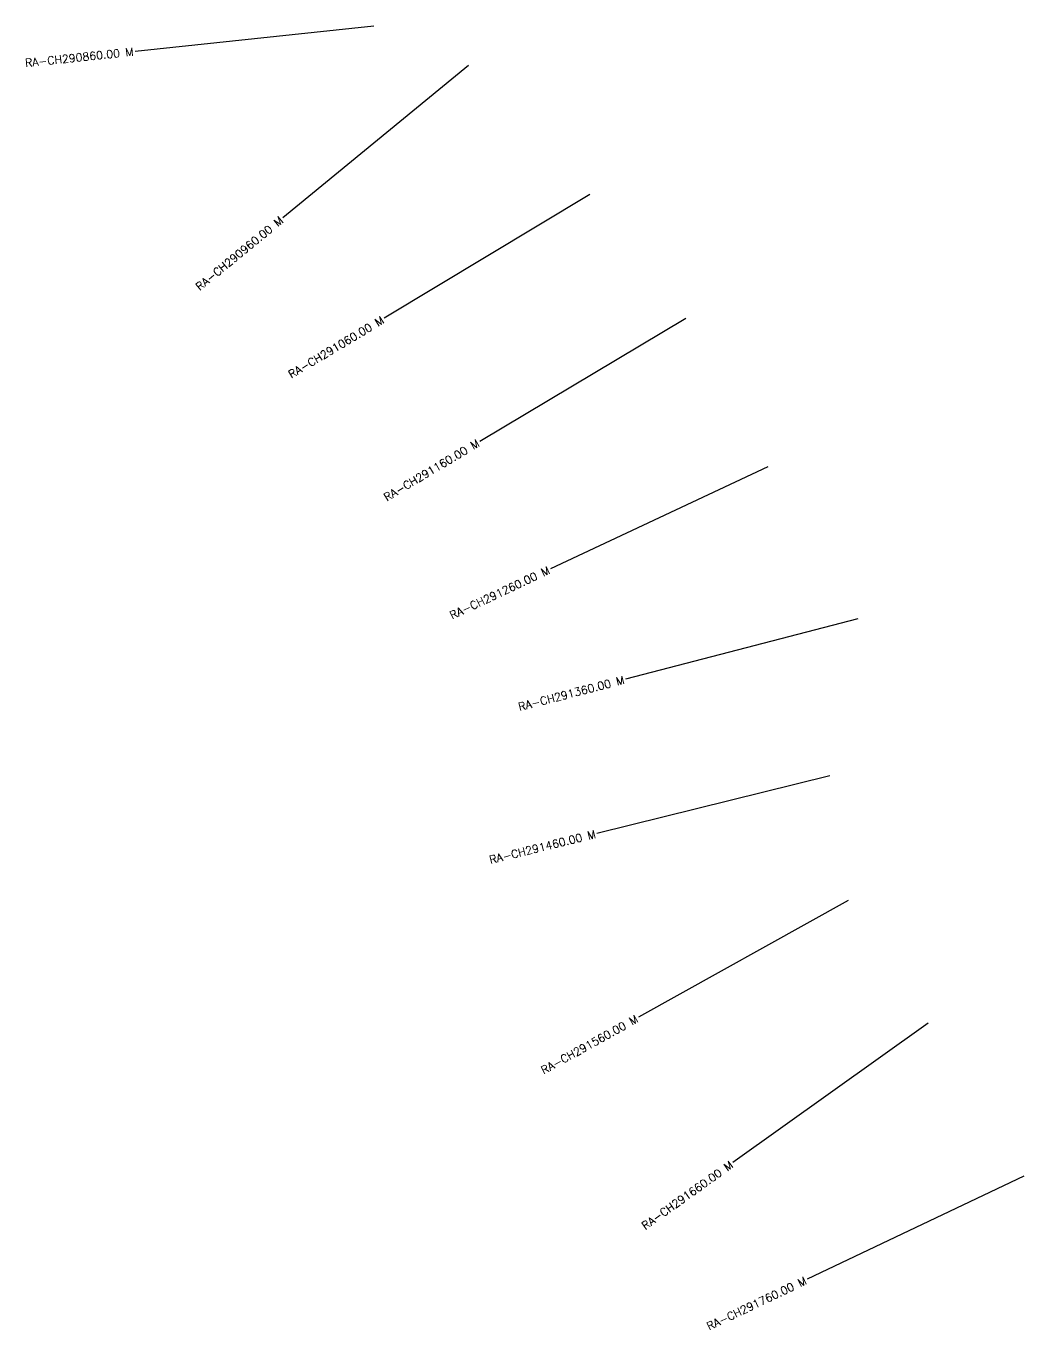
# Model space of a CAD drawing. Header units: metres. Extents: x 281616 to 284799, y 2020686 to 2023084.
# Drawn here: x 281616 to 282240, y 2020686 to 2021501 of the extents above; entities that cross this region are included whole.
import ezdxf
from ezdxf.enums import TextEntityAlignment as Align

# ---------------------------------------------------------------- set-up
doc = ezdxf.new("R2010")
doc.units = ezdxf.units.M
doc.header["$MEASUREMENT"] = 0
doc.layers.add('CS', color=134, linetype='Continuous')
doc.layers.add('CSMark', color=6, linetype='Continuous')
doc.styles.get("Standard").update_dxf_attribs({"font": 'simplex.shx'})

msp = doc.modelspace()

# ---------------------------------------------------------------- linework, layer by layer
at = {"layer": 'CS'}
for p, q in [((281833.77, 2021500.85), (281684.61, 2021485.04)), ((281892.88, 2021476.11), (281776.89, 2021381)), ((281968.8, 2021395.61), (281840.28, 2021318.27)), ((282028.78, 2021318.2), (281900, 2021241.29)), ((282079.96, 2021225.48), (281944.23, 2021161.63)), ((282136.31, 2021130.48), (281991.16, 2021092.67)), ((282118.85, 2021032.34), (281973.25, 2020996.26)), ((282130.33, 2020954.29), (281999.23, 2020881.4)), ((282180.29, 2020877.79), (282058.26, 2020790.57)), ((282240.12, 2020782.12), (282104.69, 2020717.61))]:
    msp.add_line(p, q, dxfattribs=at)

# ---------------------------------------------------------------- texts
at = {"layer": 'CSMark'}
for s, rotation, p in [('RA-CH290860.00 M', 6.05059, (281683.61, 2021484.93)), ('RA-CH290960.00 M', 39.35252, (281776.12, 2021380.36)), ('RA-CH291060.00 M', 31.04095, (281839.42, 2021317.75)), ('RA-CH291160.00 M', 30.84611, (281899.14, 2021240.78)), ('RA-CH291260.00 M', 25.19445, (281943.32, 2021161.2)), ('RA-CH291360.00 M', 14.59969, (281990.19, 2021092.42)), ('RA-CH291460.00 M', 13.91752, (281972.28, 2020996.02)), ('RA-CH291560.00 M', 29.07153, (281998.35, 2020880.91)), ('RA-CH291660.00 M', 35.55602, (282057.45, 2020789.99)), ('RA-CH291760.00 M', 25.46892, (282103.79, 2020717.18))]:
    msp.add_text(s, height=5, rotation=rotation, dxfattribs=at).set_placement(p, align=Align.MIDDLE_RIGHT)

doc.saveas('drawing.dxf')
